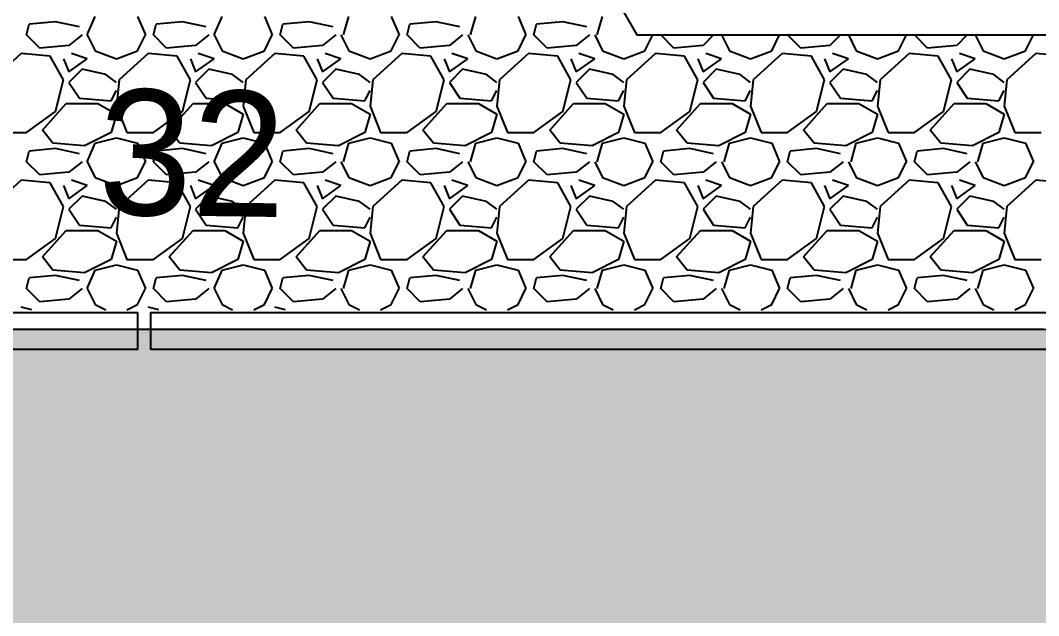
# Model space of a CAD drawing. Header units: metres. Extents: x 1 to 213, y 1 to 147.
# Drawn here: x 76.203 to 80.282, y 133.172 to 135.557 of the extents above; entities that cross this region are included whole.
import ezdxf

# ---------------------------------------------------------------- set-up
doc = ezdxf.new("R2010")
doc.units = ezdxf.units.M
for name, color, linetype in [('00-BASE-ARQUITECTURA', 8, 'Continuous'), ('00-BASE-MAICILLO-EXISTENTE', 33, 'Continuous'), ('00-BASE-TEXTO', 8, 'Continuous')]:
    doc.layers.add(name, color=color, linetype=linetype)

msp = doc.modelspace()

# ---------------------------------------------------------------- hatches: boundary and pattern name
at = {"layer": '00-BASE-MAICILLO-EXISTENTE'}
h = msp.add_hatch(dxfattribs=at)
h.set_pattern_fill('AR-SAND', scale=0.02)
h.paths.add_polyline_path([(52.2111, 142.4781), (53.0489, 142.3458), (60.1927, 142.434), (60.5896, 142.3017), (66.7191, 142.3899), (76.1559, 142.2576), (76.2, 140.2732), (75.9354, 139.8763), (74.2156, 138.8621), (73.4659, 139.6999), (73.1573, 139.7881), (72.6281, 139.6999), (71.217, 138.8621), (70.776, 139.5235), (70.2468, 139.8322), (69.7177, 139.6999), (68.3507, 138.8621), (67.9097, 139.5235), (67.3805, 139.8322), (66.7632, 139.6558), (65.4843, 138.8621), (65.2639, 138.9503), (64.6906, 139.7881), (64.1614, 139.7881), (63.7646, 139.5676), (62.618, 138.8621), (62.2652, 138.4211), (62.3093, 134.8933), (62.7062, 134.3201), (80.301, 134.3201), (82.109, 134.1878), (82.5059, 134.3201), (82.7704, 134.6728), (82.4618, 135.5107), (82.5941, 135.6871), (85.1517, 135.643), (86.0336, 133.4381), (86.5187, 132.7326), (87.577, 130.1749), (98.469, 106.627), (96.7052, 105.7892), (96.3083, 105.7451), (95.9555, 105.4364), (93.3097, 104.2017), (92.9128, 104.5545), (92.7805, 105.0395), (91.9427, 106.2743), (90.7079, 107.6413), (89.0322, 108.9201), (87.4888, 109.6697), (87.7093, 109.7138), (87.9739, 110.0666), (87.9739, 110.4194), (87.6211, 110.8163), (87.092, 110.8163), (86.8274, 110.5958), (86.7392, 110.1548), (86.9597, 109.7579), (86.651, 109.9343), (84.5784, 110.2871), (71.7461, 110.1989), (69.8941, 110.3753), (67.2923, 110.1548), (64.8229, 109.4052), (63.2795, 108.5232), (60.81, 106.0538), (59.7076, 103.9812), (59.2225, 102.526), (59.0021, 101.0267), (59.0021, 98.6895), (58.8698, 98.5131), (52.1229, 98.425), (51.9906, 98.7777), (51.9906, 112.6242), (52.1229, 122.3697), (52.0788, 142.2135), (52.2111, 142.4781)])

# ---------------------------------------------------------------- linework, layer by layer
at = {"layer": '00-BASE-ARQUITECTURA'}
for points in [[(76.1753, 139.8269), (78.6729, 135.4983), (82.3559, 135.4983)], [(76.4716, 135.4983), (76.5034, 135.5724)], [(76.6727, 135.5724), (76.7044, 135.4983)], [(76.9796, 135.4983), (77.0114, 135.5724)], [(77.1807, 135.5724), (77.2124, 135.4983)], [(77.4982, 135.4983), (77.5194, 135.5724)], [(77.6887, 135.5724), (77.7204, 135.4983)], [(78.0062, 135.4983), (78.0274, 135.5724)], [(78.1967, 135.5724), (78.2284, 135.4983)], [(78.5142, 135.4983), (78.5353, 135.5724)], [(76.2282, 135.4983), (76.2388, 135.5407)], [(76.3446, 135.5513), (76.2388, 135.5407)], [(76.4399, 135.5301), (76.3446, 135.5513)], [(76.7362, 135.4983), (76.7468, 135.5407)], [(76.8526, 135.5513), (76.7468, 135.5407)], [(76.9478, 135.5301), (76.8526, 135.5513)], [(77.2442, 135.4983), (77.2548, 135.5407)], [(77.3606, 135.5513), (77.2548, 135.5407)], [(77.4558, 135.5301), (77.3606, 135.5513)], [(77.7522, 135.4983), (77.7628, 135.5407)], [(77.8686, 135.5513), (77.7628, 135.5407)], [(77.9638, 135.5301), (77.8686, 135.5513)], [(78.2602, 135.4983), (78.2708, 135.5407)], [(78.3766, 135.5513), (78.2708, 135.5407)], [(78.4719, 135.5301), (78.3766, 135.5513)], [(76.2811, 135.4454), (76.2282, 135.4983)], [(76.4504, 135.4983), (76.3975, 135.456)], [(76.4716, 135.4983), (76.5034, 135.4348)], [(76.6727, 135.4348), (76.7044, 135.4983)], [(76.7891, 135.4454), (76.7362, 135.4983)], [(76.9584, 135.4983), (76.9055, 135.456)], [(76.9796, 135.4983), (77.0114, 135.4348)], [(77.1807, 135.4348), (77.2124, 135.4983)], [(77.2971, 135.4454), (77.2442, 135.4983)], [(77.4664, 135.4983), (77.4135, 135.456)], [(77.4876, 135.4983), (77.5194, 135.4348)], [(77.6887, 135.4348), (77.7204, 135.4983)], [(77.8051, 135.4454), (77.7522, 135.4983)], [(77.9744, 135.4983), (77.9215, 135.456)], [(77.9956, 135.4983), (78.0274, 135.4348)], [(78.1967, 135.4348), (78.2284, 135.4983)], [(78.3131, 135.4454), (78.2602, 135.4983)], [(78.4824, 135.4983), (78.4295, 135.456)], [(78.5036, 135.4983), (78.5353, 135.4348)], [(78.7047, 135.4348), (78.7364, 135.4983)], [(78.8211, 135.4454), (78.7682, 135.4983)], [(78.9799, 135.4983), (78.9375, 135.456)], [(79.0116, 135.4983), (79.0433, 135.4348)], [(79.2127, 135.4348), (79.2444, 135.4983)], [(79.3291, 135.4454), (79.2762, 135.4983)], [(79.4879, 135.4983), (79.4455, 135.456)], [(79.5196, 135.4983), (79.5513, 135.4348)], [(79.7207, 135.4348), (79.7524, 135.4983)], [(79.8371, 135.4454), (79.7842, 135.4983)], [(79.9959, 135.4983), (79.9535, 135.456)], [(80.0276, 135.4983), (80.0593, 135.4348)], [(80.2287, 135.4348), (80.2604, 135.4983)], [(76.3975, 135.456), (76.2811, 135.4454)], [(76.5034, 135.4348), (76.588, 135.4031)], [(76.588, 135.4031), (76.6727, 135.4348)], [(76.9055, 135.456), (76.7891, 135.4454)], [(77.0114, 135.4348), (77.096, 135.4031)], [(77.096, 135.4031), (77.1807, 135.4348)], [(77.4135, 135.456), (77.2971, 135.4454)], [(77.5194, 135.4348), (77.604, 135.4031)], [(77.604, 135.4031), (77.6887, 135.4348)], [(77.9215, 135.456), (77.8051, 135.4454)], [(78.0274, 135.4348), (78.112, 135.4031)], [(78.112, 135.4031), (78.1967, 135.4348)], [(78.4295, 135.456), (78.3131, 135.4454)], [(78.5353, 135.4348), (78.62, 135.4031)], [(78.62, 135.4031), (78.7047, 135.4348)], [(78.9375, 135.456), (78.8211, 135.4454)], [(79.0433, 135.4348), (79.128, 135.4031)], [(79.128, 135.4031), (79.2127, 135.4348)], [(79.4455, 135.456), (79.3291, 135.4454)], [(79.5513, 135.4348), (79.636, 135.4031)], [(79.636, 135.4031), (79.7207, 135.4348)], [(79.9535, 135.456), (79.8371, 135.4454)], [(80.0593, 135.4348), (80.144, 135.4031)], [(80.144, 135.4031), (80.2287, 135.4348)], [(76.207, 135.4243), (76.0906, 135.3184)], [(76.3234, 135.4137), (76.207, 135.4243)], [(76.3764, 135.3184), (76.3234, 135.4137)], [(76.3764, 135.4031), (76.3975, 135.3502)], [(76.3975, 135.3502), (76.4716, 135.4031)], [(76.4716, 135.4031), (76.4081, 135.4243)], [(76.715, 135.4243), (76.5986, 135.3184)], [(76.8314, 135.4137), (76.715, 135.4243)], [(76.8844, 135.3184), (76.8314, 135.4137)], [(76.8844, 135.4031), (76.9055, 135.3502)], [(76.9055, 135.3502), (76.9796, 135.4031)], [(76.9796, 135.4031), (76.9161, 135.4243)], [(77.223, 135.4243), (77.1066, 135.3184)], [(77.3394, 135.4137), (77.223, 135.4243)], [(77.3924, 135.3184), (77.3394, 135.4137)], [(77.3924, 135.4031), (77.4135, 135.3502)], [(77.4135, 135.3502), (77.4876, 135.4031)], [(77.4876, 135.4031), (77.4241, 135.4243)], [(77.731, 135.4243), (77.6146, 135.3184)], [(77.8474, 135.4137), (77.731, 135.4243)], [(77.9004, 135.3184), (77.8474, 135.4137)], [(77.9004, 135.4031), (77.9215, 135.3502)], [(77.9215, 135.3502), (77.9956, 135.4031)], [(77.9956, 135.4031), (77.9321, 135.4243)], [(78.239, 135.4243), (78.1226, 135.3184)], [(78.3554, 135.4137), (78.239, 135.4243)], [(78.4084, 135.3184), (78.3554, 135.4137)], [(78.4084, 135.4031), (78.4295, 135.3502)], [(78.4295, 135.3502), (78.5036, 135.4031)], [(78.5036, 135.4031), (78.4401, 135.4243)], [(78.747, 135.4243), (78.6306, 135.3184)], [(78.8634, 135.4137), (78.747, 135.4243)], [(78.9164, 135.3184), (78.8634, 135.4137)], [(78.9164, 135.4031), (78.9375, 135.3502)], [(78.9375, 135.3502), (79.0116, 135.4031)], [(79.0116, 135.4031), (78.9481, 135.4243)], [(79.255, 135.4243), (79.1386, 135.3184)], [(79.3714, 135.4137), (79.255, 135.4243)], [(79.4244, 135.3184), (79.3714, 135.4137)], [(79.4244, 135.4031), (79.4455, 135.3502)], [(79.4455, 135.3502), (79.5196, 135.4031)], [(79.5196, 135.4031), (79.4561, 135.4243)], [(79.763, 135.4243), (79.6466, 135.3184)], [(79.8794, 135.4137), (79.763, 135.4243)], [(79.9324, 135.3184), (79.8794, 135.4137)], [(79.9324, 135.4031), (79.9535, 135.3502)], [(79.9535, 135.3502), (80.0276, 135.4031)], [(80.0276, 135.4031), (79.9641, 135.4243)], [(80.271, 135.4243), (80.1546, 135.3184)], [(80.3874, 135.4137), (80.271, 135.4243)], [(76.4504, 135.3608), (76.3975, 135.3078)], [(76.5457, 135.3396), (76.4504, 135.3608)], [(76.9584, 135.3608), (76.9055, 135.3078)], [(77.0537, 135.3396), (76.9584, 135.3608)], [(77.4664, 135.3608), (77.4135, 135.3078)], [(77.5617, 135.3396), (77.4664, 135.3608)], [(77.9744, 135.3608), (77.9215, 135.3078)], [(78.0697, 135.3396), (77.9744, 135.3608)], [(78.4824, 135.3608), (78.4295, 135.3078)], [(78.5777, 135.3396), (78.4824, 135.3608)], [(78.9904, 135.3608), (78.9375, 135.3078)], [(79.0857, 135.3396), (78.9904, 135.3608)], [(79.4984, 135.3608), (79.4455, 135.3078)], [(79.5937, 135.3396), (79.4984, 135.3608)], [(80.0064, 135.3608), (79.9535, 135.3078)], [(80.1017, 135.3396), (80.0064, 135.3608)], [(76.3446, 135.1914), (76.3764, 135.3184)], [(76.588, 135.3078), (76.5457, 135.3396)], [(76.5986, 135.3184), (76.588, 135.2126)], [(76.8526, 135.1914), (76.8844, 135.3184)], [(77.096, 135.3078), (77.0537, 135.3396)], [(77.1066, 135.3184), (77.096, 135.2126)], [(77.3606, 135.1914), (77.3924, 135.3184)], [(77.604, 135.3078), (77.5617, 135.3396)], [(77.6146, 135.3184), (77.604, 135.2126)], [(77.8686, 135.1914), (77.9004, 135.3184)], [(78.112, 135.3078), (78.0697, 135.3396)], [(78.1226, 135.3184), (78.112, 135.2126)], [(78.3766, 135.1914), (78.4084, 135.3184)], [(78.62, 135.3078), (78.5777, 135.3396)], [(78.6306, 135.3184), (78.62, 135.2126)], [(78.8846, 135.1914), (78.9164, 135.3184)], [(79.128, 135.3078), (79.0857, 135.3396)], [(79.1386, 135.3184), (79.128, 135.2126)], [(79.3926, 135.1914), (79.4244, 135.3184)], [(79.636, 135.3078), (79.5937, 135.3396)], [(79.6466, 135.3184), (79.636, 135.2126)], [(79.9006, 135.1914), (79.9324, 135.3184)], [(80.144, 135.3078), (80.1017, 135.3396)], [(80.1546, 135.3184), (80.144, 135.2126)], [(76.3975, 135.3078), (76.4399, 135.2443)], [(76.5669, 135.2338), (76.588, 135.2761)], [(76.9055, 135.3078), (76.9478, 135.2443)], [(77.0749, 135.2338), (77.096, 135.2761)], [(77.4135, 135.3078), (77.4558, 135.2443)], [(77.5829, 135.2338), (77.604, 135.2761)], [(77.9215, 135.3078), (77.9638, 135.2443)], [(78.0909, 135.2338), (78.112, 135.2761)], [(78.4295, 135.3078), (78.4719, 135.2443)], [(78.5989, 135.2338), (78.62, 135.2761)], [(78.9375, 135.3078), (78.9799, 135.2443)], [(79.1069, 135.2338), (79.128, 135.2761)], [(79.4455, 135.3078), (79.4879, 135.2443)], [(79.6149, 135.2338), (79.636, 135.2761)], [(79.9535, 135.3078), (79.9959, 135.2443)], [(80.1228, 135.2338), (80.144, 135.2761)], [(76.4399, 135.2443), (76.5669, 135.2338)], [(76.9478, 135.2443), (77.0749, 135.2338)], [(77.4558, 135.2443), (77.5829, 135.2338)], [(77.9638, 135.2443), (78.0909, 135.2338)], [(78.4719, 135.2443), (78.5989, 135.2338)], [(78.9799, 135.2443), (79.1069, 135.2338)], [(79.4879, 135.2443), (79.6149, 135.2338)], [(79.9959, 135.2443), (80.1228, 135.2338)], [(76.2282, 135.1068), (76.3446, 135.1914)], [(76.2917, 135.1173), (76.3869, 135.2232)], [(76.3869, 135.2232), (76.5139, 135.2232)], [(76.5139, 135.2232), (76.588, 135.1808)], [(76.588, 135.2126), (76.6304, 135.1068)], [(76.7362, 135.1068), (76.8526, 135.1914)], [(76.7997, 135.1173), (76.8949, 135.2232)], [(76.8949, 135.2232), (77.0219, 135.2232)], [(77.0219, 135.2232), (77.096, 135.1808)], [(77.096, 135.2126), (77.1384, 135.1068)], [(77.2442, 135.1068), (77.3606, 135.1914)], [(77.3077, 135.1173), (77.4029, 135.2232)], [(77.4029, 135.2232), (77.5299, 135.2232)], [(77.5299, 135.2232), (77.604, 135.1808)], [(77.604, 135.2126), (77.6464, 135.1068)], [(77.7522, 135.1068), (77.8686, 135.1914)], [(77.8157, 135.1173), (77.9109, 135.2232)], [(77.9109, 135.2232), (78.0379, 135.2232)], [(78.0379, 135.2232), (78.112, 135.1808)], [(78.112, 135.2126), (78.1544, 135.1068)], [(78.2602, 135.1068), (78.3766, 135.1914)], [(78.3237, 135.1173), (78.4189, 135.2232)], [(78.4189, 135.2232), (78.5459, 135.2232)], [(78.5459, 135.2232), (78.62, 135.1808)], [(78.62, 135.2126), (78.6624, 135.1068)], [(78.7682, 135.1068), (78.8846, 135.1914)], [(78.8317, 135.1173), (78.9269, 135.2232)], [(78.9269, 135.2232), (79.0539, 135.2232)], [(79.0539, 135.2232), (79.128, 135.1808)], [(79.128, 135.2126), (79.1704, 135.1068)], [(79.2762, 135.1068), (79.3926, 135.1914)], [(79.3397, 135.1173), (79.4349, 135.2232)], [(79.4349, 135.2232), (79.5619, 135.2232)], [(79.5619, 135.2232), (79.636, 135.1808)], [(79.636, 135.2126), (79.6784, 135.1068)], [(79.7842, 135.1068), (79.9006, 135.1914)], [(79.8477, 135.1173), (79.9429, 135.2232)], [(79.9429, 135.2232), (80.0699, 135.2232)], [(80.0699, 135.2232), (80.144, 135.1808)], [(80.144, 135.2126), (80.1864, 135.1068)], [(76.588, 135.1808), (76.5669, 135.1068)], [(77.096, 135.1808), (77.0749, 135.1068)], [(77.604, 135.1808), (77.5829, 135.1068)], [(78.112, 135.1808), (78.0909, 135.1068)], [(78.62, 135.1808), (78.5989, 135.1068)], [(79.128, 135.1808), (79.1069, 135.1068)], [(79.636, 135.1808), (79.6149, 135.1068)], [(80.144, 135.1808), (80.1228, 135.1068)], [(76.334, 135.0644), (76.2917, 135.1173)], [(76.842, 135.0644), (76.7997, 135.1173)], [(77.35, 135.0644), (77.3077, 135.1173)], [(77.858, 135.0644), (77.8157, 135.1173)], [(78.366, 135.0644), (78.3237, 135.1173)], [(78.874, 135.0644), (78.8317, 135.1173)], [(79.382, 135.0644), (79.3397, 135.1173)], [(79.89, 135.0644), (79.8477, 135.1173)], [(76.1224, 135.1068), (76.2282, 135.1068)], [(76.5669, 135.1068), (76.461, 135.0538)], [(76.5034, 135.0644), (76.588, 135.0856)], [(76.588, 135.0856), (76.6727, 135.0644)], [(76.6304, 135.1068), (76.7362, 135.1068)], [(77.0749, 135.1068), (76.969, 135.0538)], [(77.0114, 135.0644), (77.096, 135.0856)], [(77.096, 135.0856), (77.1807, 135.0644)], [(77.1384, 135.1068), (77.2442, 135.1068)], [(77.5829, 135.1068), (77.477, 135.0538)], [(77.5194, 135.0644), (77.604, 135.0856)], [(77.604, 135.0856), (77.6887, 135.0644)], [(77.6464, 135.1068), (77.7522, 135.1068)], [(78.0909, 135.1068), (77.985, 135.0538)], [(78.0274, 135.0644), (78.112, 135.0856)], [(78.112, 135.0856), (78.1967, 135.0644)], [(78.1544, 135.1068), (78.2602, 135.1068)], [(78.5989, 135.1068), (78.493, 135.0538)], [(78.5353, 135.0644), (78.62, 135.0856)], [(78.62, 135.0856), (78.7047, 135.0644)], [(78.6624, 135.1068), (78.7682, 135.1068)], [(79.1069, 135.1068), (79.001, 135.0538)], [(79.0433, 135.0644), (79.128, 135.0856)], [(79.128, 135.0856), (79.2127, 135.0644)], [(79.1704, 135.1068), (79.2762, 135.1068)], [(79.6149, 135.1068), (79.509, 135.0538)], [(79.5513, 135.0644), (79.636, 135.0856)], [(79.636, 135.0856), (79.7207, 135.0644)], [(79.6784, 135.1068), (79.7842, 135.1068)], [(80.1228, 135.1068), (80.017, 135.0538)], [(80.0593, 135.0644), (80.144, 135.0856)], [(80.144, 135.0856), (80.2287, 135.0644)], [(80.1864, 135.1068), (80.2922, 135.1068)], [(76.2282, 134.9903), (76.2388, 135.0327)], [(76.3446, 135.0433), (76.2388, 135.0327)], [(76.461, 135.0538), (76.334, 135.0644)], [(76.4399, 135.0221), (76.3446, 135.0433)], [(76.4716, 134.9903), (76.5034, 135.0644)], [(76.6727, 135.0644), (76.7044, 134.9903)], [(76.7362, 134.9903), (76.7468, 135.0327)], [(76.8526, 135.0433), (76.7468, 135.0327)], [(76.969, 135.0538), (76.842, 135.0644)], [(76.9478, 135.0221), (76.8526, 135.0433)], [(76.9796, 134.9903), (77.0114, 135.0644)], [(77.1807, 135.0644), (77.2124, 134.9903)], [(77.2442, 134.9903), (77.2548, 135.0327)], [(77.3606, 135.0433), (77.2548, 135.0327)], [(77.477, 135.0538), (77.35, 135.0644)], [(77.4558, 135.0221), (77.3606, 135.0433)], [(77.4982, 134.9903), (77.5194, 135.0644)], [(77.6887, 135.0644), (77.7204, 134.9903)], [(77.7522, 134.9903), (77.7628, 135.0327)], [(77.8686, 135.0433), (77.7628, 135.0327)], [(77.985, 135.0538), (77.858, 135.0644)], [(77.9638, 135.0221), (77.8686, 135.0433)], [(78.0062, 134.9903), (78.0274, 135.0644)], [(78.1967, 135.0644), (78.2284, 134.9903)], [(78.2602, 134.9903), (78.2708, 135.0327)], [(78.3766, 135.0433), (78.2708, 135.0327)], [(78.493, 135.0538), (78.366, 135.0644)], [(78.4719, 135.0221), (78.3766, 135.0433)], [(78.5142, 134.9903), (78.5353, 135.0644)], [(78.7047, 135.0644), (78.7364, 134.9903)], [(78.7682, 134.9903), (78.7788, 135.0327)], [(78.8846, 135.0433), (78.7788, 135.0327)], [(79.001, 135.0538), (78.874, 135.0644)], [(78.9799, 135.0221), (78.8846, 135.0433)], [(79.0222, 134.9903), (79.0433, 135.0644)], [(79.2127, 135.0644), (79.2444, 134.9903)], [(79.2762, 134.9903), (79.2868, 135.0327)], [(79.3926, 135.0433), (79.2868, 135.0327)], [(79.509, 135.0538), (79.382, 135.0644)], [(79.4879, 135.0221), (79.3926, 135.0433)], [(79.5302, 134.9903), (79.5513, 135.0644)], [(79.7207, 135.0644), (79.7524, 134.9903)], [(79.7842, 134.9903), (79.7948, 135.0327)], [(79.9006, 135.0433), (79.7948, 135.0327)], [(80.017, 135.0538), (79.89, 135.0644)], [(79.9959, 135.0221), (79.9006, 135.0433)], [(80.0382, 134.9903), (80.0593, 135.0644)], [(80.2287, 135.0644), (80.2604, 134.9903)], [(76.2811, 134.9374), (76.2282, 134.9903)], [(76.4504, 134.9903), (76.3975, 134.948)], [(76.4716, 134.9903), (76.5034, 134.9268)], [(76.6727, 134.9268), (76.7044, 134.9903)], [(76.7891, 134.9374), (76.7362, 134.9903)], [(76.9584, 134.9903), (76.9055, 134.948)], [(76.9796, 134.9903), (77.0114, 134.9268)], [(77.1807, 134.9268), (77.2124, 134.9903)], [(77.2971, 134.9374), (77.2442, 134.9903)], [(77.4664, 134.9903), (77.4135, 134.948)], [(77.4876, 134.9903), (77.5194, 134.9268)], [(77.6887, 134.9268), (77.7204, 134.9903)], [(77.8051, 134.9374), (77.7522, 134.9903)], [(77.9744, 134.9903), (77.9215, 134.948)], [(77.9956, 134.9903), (78.0274, 134.9268)], [(78.1967, 134.9268), (78.2284, 134.9903)], [(78.3131, 134.9374), (78.2602, 134.9903)], [(78.4824, 134.9903), (78.4295, 134.948)], [(78.5036, 134.9903), (78.5353, 134.9268)], [(78.7047, 134.9268), (78.7364, 134.9903)], [(78.8211, 134.9374), (78.7682, 134.9903)], [(78.9904, 134.9903), (78.9375, 134.948)], [(79.0116, 134.9903), (79.0433, 134.9268)], [(79.2127, 134.9268), (79.2444, 134.9903)], [(79.3291, 134.9374), (79.2762, 134.9903)], [(79.4984, 134.9903), (79.4455, 134.948)], [(79.5196, 134.9903), (79.5513, 134.9268)], [(79.7207, 134.9268), (79.7524, 134.9903)], [(79.8371, 134.9374), (79.7842, 134.9903)], [(80.0064, 134.9903), (79.9535, 134.948)], [(80.0276, 134.9903), (80.0593, 134.9268)], [(80.2287, 134.9268), (80.2604, 134.9903)], [(76.3975, 134.948), (76.2811, 134.9374)], [(76.9055, 134.948), (76.7891, 134.9374)], [(77.4135, 134.948), (77.2971, 134.9374)], [(77.9215, 134.948), (77.8051, 134.9374)], [(78.4295, 134.948), (78.3131, 134.9374)], [(78.9375, 134.948), (78.8211, 134.9374)], [(79.4455, 134.948), (79.3291, 134.9374)], [(79.9535, 134.948), (79.8371, 134.9374)], [(76.207, 134.9163), (76.0906, 134.8104)], [(76.3234, 134.9057), (76.207, 134.9163)], [(76.3764, 134.8104), (76.3234, 134.9057)], [(76.4716, 134.8951), (76.4081, 134.9163)], [(76.5034, 134.9268), (76.588, 134.8951)], [(76.588, 134.8951), (76.6727, 134.9268)], [(76.715, 134.9163), (76.5986, 134.8104)], [(76.8314, 134.9057), (76.715, 134.9163)], [(76.8844, 134.8104), (76.8314, 134.9057)], [(76.9796, 134.8951), (76.9161, 134.9163)], [(77.0114, 134.9268), (77.096, 134.8951)], [(77.096, 134.8951), (77.1807, 134.9268)], [(77.223, 134.9163), (77.1066, 134.8104)], [(77.3394, 134.9057), (77.223, 134.9163)], [(77.3924, 134.8104), (77.3394, 134.9057)], [(77.4876, 134.8951), (77.4241, 134.9163)], [(77.5194, 134.9268), (77.604, 134.8951)], [(77.604, 134.8951), (77.6887, 134.9268)], [(77.731, 134.9163), (77.6146, 134.8104)], [(77.8474, 134.9057), (77.731, 134.9163)], [(77.9004, 134.8104), (77.8474, 134.9057)], [(77.9956, 134.8951), (77.9321, 134.9163)], [(78.0274, 134.9268), (78.112, 134.8951)], [(78.112, 134.8951), (78.1967, 134.9268)], [(78.239, 134.9163), (78.1226, 134.8104)], [(78.3554, 134.9057), (78.239, 134.9163)], [(78.4084, 134.8104), (78.3554, 134.9057)], [(78.5036, 134.8951), (78.4401, 134.9163)], [(78.5353, 134.9268), (78.62, 134.8951)], [(78.62, 134.8951), (78.7047, 134.9268)], [(78.747, 134.9163), (78.6306, 134.8104)], [(78.8634, 134.9057), (78.747, 134.9163)], [(78.9164, 134.8104), (78.8634, 134.9057)], [(79.0116, 134.8951), (78.9481, 134.9163)], [(79.0433, 134.9268), (79.128, 134.8951)], [(79.128, 134.8951), (79.2127, 134.9268)], [(79.255, 134.9163), (79.1386, 134.8104)], [(79.3714, 134.9057), (79.255, 134.9163)], [(79.4244, 134.8104), (79.3714, 134.9057)], [(79.5196, 134.8951), (79.4561, 134.9163)], [(79.5513, 134.9268), (79.636, 134.8951)], [(79.636, 134.8951), (79.7207, 134.9268)], [(79.763, 134.9163), (79.6466, 134.8104)], [(79.8794, 134.9057), (79.763, 134.9163)], [(79.9324, 134.8104), (79.8794, 134.9057)], [(80.0276, 134.8951), (79.9641, 134.9163)], [(80.0593, 134.9268), (80.144, 134.8951)], [(80.144, 134.8951), (80.2287, 134.9268)], [(80.271, 134.9163), (80.1546, 134.8104)], [(80.3874, 134.9057), (80.271, 134.9163)], [(76.3764, 134.8951), (76.3975, 134.8422)], [(76.3975, 134.8422), (76.4716, 134.8951)], [(76.8844, 134.8951), (76.9055, 134.8422)], [(76.9055, 134.8422), (76.9796, 134.8951)], [(77.3924, 134.8951), (77.4135, 134.8422)], [(77.4135, 134.8422), (77.4876, 134.8951)], [(77.9004, 134.8951), (77.9215, 134.8422)], [(77.9215, 134.8422), (77.9956, 134.8951)], [(78.4084, 134.8951), (78.4295, 134.8422)], [(78.4295, 134.8422), (78.5036, 134.8951)], [(78.9164, 134.8951), (78.9375, 134.8422)], [(78.9375, 134.8422), (79.0116, 134.8951)], [(79.4244, 134.8951), (79.4455, 134.8422)], [(79.4455, 134.8422), (79.5196, 134.8951)], [(79.9324, 134.8951), (79.9535, 134.8422)], [(79.9535, 134.8422), (80.0276, 134.8951)], [(76.4504, 134.8528), (76.3975, 134.7998)], [(76.5457, 134.8316), (76.4504, 134.8528)], [(76.588, 134.7998), (76.5457, 134.8316)], [(76.9584, 134.8528), (76.9055, 134.7998)], [(77.0537, 134.8316), (76.9584, 134.8528)], [(77.096, 134.7998), (77.0537, 134.8316)], [(77.4664, 134.8528), (77.4135, 134.7998)], [(77.5617, 134.8316), (77.4664, 134.8528)], [(77.604, 134.7998), (77.5617, 134.8316)], [(77.9744, 134.8528), (77.9215, 134.7998)], [(78.0697, 134.8316), (77.9744, 134.8528)], [(78.112, 134.7998), (78.0697, 134.8316)], [(78.4824, 134.8528), (78.4295, 134.7998)], [(78.5777, 134.8316), (78.4824, 134.8528)], [(78.62, 134.7998), (78.5777, 134.8316)], [(78.9904, 134.8528), (78.9375, 134.7998)], [(79.0857, 134.8316), (78.9904, 134.8528)], [(79.128, 134.7998), (79.0857, 134.8316)], [(79.4984, 134.8528), (79.4455, 134.7998)], [(79.5937, 134.8316), (79.4984, 134.8528)], [(79.636, 134.7998), (79.5937, 134.8316)], [(80.0064, 134.8528), (79.9535, 134.7998)], [(80.1017, 134.8316), (80.0064, 134.8528)], [(80.144, 134.7998), (80.1017, 134.8316)], [(76.3446, 134.6834), (76.3764, 134.8104)], [(76.3975, 134.7998), (76.4399, 134.7363)], [(76.5986, 134.8104), (76.588, 134.7046)], [(76.8526, 134.6834), (76.8844, 134.8104)], [(76.9055, 134.7998), (76.9478, 134.7363)], [(77.1066, 134.8104), (77.096, 134.7046)], [(77.3606, 134.6834), (77.3924, 134.8104)], [(77.4135, 134.7998), (77.4558, 134.7363)], [(77.6146, 134.8104), (77.604, 134.7046)], [(77.8686, 134.6834), (77.9004, 134.8104)], [(77.9215, 134.7998), (77.9638, 134.7363)], [(78.1226, 134.8104), (78.112, 134.7046)], [(78.3766, 134.6834), (78.4084, 134.8104)], [(78.4295, 134.7998), (78.4719, 134.7363)], [(78.6306, 134.8104), (78.62, 134.7046)], [(78.8846, 134.6834), (78.9164, 134.8104)], [(78.9375, 134.7998), (78.9799, 134.7363)], [(79.1386, 134.8104), (79.128, 134.7046)], [(79.3926, 134.6834), (79.4244, 134.8104)], [(79.4455, 134.7998), (79.4879, 134.7363)], [(79.6466, 134.8104), (79.636, 134.7046)], [(79.9006, 134.6834), (79.9324, 134.8104)], [(79.9535, 134.7998), (79.9959, 134.7363)], [(80.1546, 134.8104), (80.144, 134.7046)], [(76.5669, 134.7258), (76.588, 134.7681)], [(77.0749, 134.7258), (77.096, 134.7681)], [(77.5829, 134.7258), (77.604, 134.7681)], [(78.0909, 134.7258), (78.112, 134.7681)], [(78.5989, 134.7258), (78.62, 134.7681)], [(79.1069, 134.7258), (79.128, 134.7681)], [(79.6149, 134.7258), (79.636, 134.7681)], [(80.1228, 134.7258), (80.144, 134.7681)], [(76.2917, 134.6093), (76.3869, 134.7152)], [(76.3869, 134.7152), (76.5139, 134.7152)], [(76.4399, 134.7363), (76.5669, 134.7258)], [(76.5139, 134.7152), (76.588, 134.6728)], [(76.588, 134.7046), (76.6304, 134.5988)], [(76.7997, 134.6093), (76.8949, 134.7152)], [(76.8949, 134.7152), (77.0219, 134.7152)], [(76.9478, 134.7363), (77.0749, 134.7258)], [(77.0219, 134.7152), (77.096, 134.6728)], [(77.096, 134.7046), (77.1384, 134.5988)], [(77.3077, 134.6093), (77.4029, 134.7152)], [(77.4029, 134.7152), (77.5299, 134.7152)], [(77.4558, 134.7363), (77.5829, 134.7258)], [(77.5299, 134.7152), (77.604, 134.6728)], [(77.604, 134.7046), (77.6464, 134.5988)], [(77.8157, 134.6093), (77.9109, 134.7152)], [(77.9109, 134.7152), (78.0379, 134.7152)], [(77.9638, 134.7363), (78.0909, 134.7258)], [(78.0379, 134.7152), (78.112, 134.6728)], [(78.112, 134.7046), (78.1544, 134.5988)], [(78.3237, 134.6093), (78.4189, 134.7152)], [(78.4189, 134.7152), (78.5459, 134.7152)], [(78.4719, 134.7363), (78.5989, 134.7258)], [(78.5459, 134.7152), (78.62, 134.6728)], [(78.62, 134.7046), (78.6624, 134.5988)], [(78.8317, 134.6093), (78.9269, 134.7152)], [(78.9269, 134.7152), (79.0539, 134.7152)], [(78.9799, 134.7363), (79.1069, 134.7258)], [(79.0539, 134.7152), (79.128, 134.6728)], [(79.128, 134.7046), (79.1704, 134.5988)], [(79.3397, 134.6093), (79.4349, 134.7152)], [(79.4349, 134.7152), (79.5619, 134.7152)], [(79.4879, 134.7363), (79.6149, 134.7258)], [(79.5619, 134.7152), (79.636, 134.6728)], [(79.636, 134.7046), (79.6784, 134.5988)], [(79.8477, 134.6093), (79.9429, 134.7152)], [(79.9429, 134.7152), (80.0699, 134.7152)], [(79.9959, 134.7363), (80.1228, 134.7258)], [(80.0699, 134.7152), (80.144, 134.6728)], [(80.144, 134.7046), (80.1864, 134.5988)], [(76.2282, 134.5988), (76.3446, 134.6834)], [(76.588, 134.6728), (76.5669, 134.5988)], [(76.7362, 134.5988), (76.8526, 134.6834)], [(77.096, 134.6728), (77.0749, 134.5988)], [(77.2442, 134.5988), (77.3606, 134.6834)], [(77.604, 134.6728), (77.5829, 134.5988)], [(77.7522, 134.5988), (77.8686, 134.6834)], [(78.112, 134.6728), (78.0909, 134.5988)], [(78.2602, 134.5988), (78.3766, 134.6834)], [(78.62, 134.6728), (78.5989, 134.5988)], [(78.7682, 134.5988), (78.8846, 134.6834)], [(79.128, 134.6728), (79.1069, 134.5988)], [(79.2762, 134.5988), (79.3926, 134.6834)], [(79.636, 134.6728), (79.6149, 134.5988)], [(79.7842, 134.5988), (79.9006, 134.6834)], [(80.144, 134.6728), (80.1228, 134.5988)], [(76.1224, 134.5988), (76.2282, 134.5988)], [(76.334, 134.5564), (76.2917, 134.6093)], [(76.5669, 134.5988), (76.461, 134.5458)], [(76.5034, 134.5564), (76.588, 134.5776)], [(76.588, 134.5776), (76.6727, 134.5564)], [(76.6304, 134.5988), (76.7362, 134.5988)], [(76.842, 134.5564), (76.7997, 134.6093)], [(77.0749, 134.5988), (76.969, 134.5458)], [(77.0114, 134.5564), (77.096, 134.5776)], [(77.096, 134.5776), (77.1807, 134.5564)], [(77.1384, 134.5988), (77.2442, 134.5988)], [(77.35, 134.5564), (77.3077, 134.6093)], [(77.5829, 134.5988), (77.477, 134.5458)], [(77.5194, 134.5564), (77.604, 134.5776)], [(77.604, 134.5776), (77.6887, 134.5564)], [(77.6464, 134.5988), (77.7522, 134.5988)], [(77.858, 134.5564), (77.8157, 134.6093)], [(78.0909, 134.5988), (77.985, 134.5458)], [(78.0274, 134.5564), (78.112, 134.5776)], [(78.112, 134.5776), (78.1967, 134.5564)], [(78.1544, 134.5988), (78.2602, 134.5988)], [(78.366, 134.5564), (78.3237, 134.6093)], [(78.5989, 134.5988), (78.493, 134.5458)], [(78.5353, 134.5564), (78.62, 134.5776)], [(78.62, 134.5776), (78.7047, 134.5564)], [(78.6624, 134.5988), (78.7682, 134.5988)], [(78.874, 134.5564), (78.8317, 134.6093)], [(79.1069, 134.5988), (79.001, 134.5458)], [(79.0433, 134.5564), (79.128, 134.5776)], [(79.128, 134.5776), (79.2127, 134.5564)], [(79.1704, 134.5988), (79.2762, 134.5988)], [(79.382, 134.5564), (79.3397, 134.6093)], [(79.6149, 134.5988), (79.509, 134.5458)], [(79.5513, 134.5564), (79.636, 134.5776)], [(79.636, 134.5776), (79.7207, 134.5564)], [(79.6784, 134.5988), (79.7842, 134.5988)], [(79.89, 134.5564), (79.8477, 134.6093)], [(80.1228, 134.5988), (80.017, 134.5458)], [(80.0593, 134.5564), (80.144, 134.5776)], [(80.144, 134.5776), (80.2287, 134.5564)], [(80.1864, 134.5988), (80.2922, 134.5988)], [(76.461, 134.5458), (76.334, 134.5564)], [(76.4716, 134.4823), (76.5034, 134.5564)], [(76.6727, 134.5564), (76.7044, 134.4823)], [(76.969, 134.5458), (76.842, 134.5564)], [(76.9796, 134.4823), (77.0114, 134.5564)], [(77.1807, 134.5564), (77.2124, 134.4823)], [(77.477, 134.5458), (77.35, 134.5564)], [(77.4982, 134.4823), (77.5194, 134.5564)], [(77.6887, 134.5564), (77.7204, 134.4823)], [(77.985, 134.5458), (77.858, 134.5564)], [(78.0062, 134.4823), (78.0274, 134.5564)], [(78.1967, 134.5564), (78.2284, 134.4823)], [(78.493, 134.5458), (78.366, 134.5564)], [(78.5142, 134.4823), (78.5353, 134.5564)], [(78.7047, 134.5564), (78.7364, 134.4823)], [(79.001, 134.5458), (78.874, 134.5564)], [(79.0222, 134.4823), (79.0433, 134.5564)], [(79.2127, 134.5564), (79.2444, 134.4823)], [(79.509, 134.5458), (79.382, 134.5564)], [(79.5302, 134.4823), (79.5513, 134.5564)], [(79.7207, 134.5564), (79.7524, 134.4823)], [(80.017, 134.5458), (79.89, 134.5564)], [(80.0382, 134.4823), (80.0593, 134.5564)], [(80.2287, 134.5564), (80.2604, 134.4823)], [(76.2282, 134.4823), (76.2388, 134.5247)], [(76.3446, 134.5353), (76.2388, 134.5247)], [(76.4399, 134.5141), (76.3446, 134.5353)], [(76.7362, 134.4823), (76.7468, 134.5247)], [(76.8526, 134.5353), (76.7468, 134.5247)], [(76.9478, 134.5141), (76.8526, 134.5353)], [(77.2442, 134.4823), (77.2548, 134.5247)], [(77.3606, 134.5353), (77.2548, 134.5247)], [(77.4558, 134.5141), (77.3606, 134.5353)], [(77.7522, 134.4823), (77.7628, 134.5247)], [(77.8686, 134.5353), (77.7628, 134.5247)], [(77.9638, 134.5141), (77.8686, 134.5353)], [(78.2602, 134.4823), (78.2708, 134.5247)], [(78.3766, 134.5353), (78.2708, 134.5247)], [(78.4719, 134.5141), (78.3766, 134.5353)], [(78.7682, 134.4823), (78.7788, 134.5247)], [(78.8846, 134.5353), (78.7788, 134.5247)], [(78.9799, 134.5141), (78.8846, 134.5353)], [(79.2762, 134.4823), (79.2868, 134.5247)], [(79.3926, 134.5353), (79.2868, 134.5247)], [(79.4879, 134.5141), (79.3926, 134.5353)], [(79.7842, 134.4823), (79.7948, 134.5247)], [(79.9006, 134.5353), (79.7948, 134.5247)], [(79.9959, 134.5141), (79.9006, 134.5353)], [(76.2811, 134.4294), (76.2282, 134.4823)], [(76.4504, 134.4823), (76.3975, 134.44)], [(76.4716, 134.4823), (76.5034, 134.4188)], [(76.6727, 134.4188), (76.7044, 134.4823)], [(76.7891, 134.4294), (76.7362, 134.4823)], [(76.9584, 134.4823), (76.9055, 134.44)], [(76.9796, 134.4823), (77.0114, 134.4188)], [(77.1807, 134.4188), (77.2124, 134.4823)], [(77.2971, 134.4294), (77.2442, 134.4823)], [(77.4664, 134.4823), (77.4135, 134.44)], [(77.4876, 134.4823), (77.5194, 134.4188)], [(77.6887, 134.4188), (77.7204, 134.4823)], [(77.8051, 134.4294), (77.7522, 134.4823)], [(77.9744, 134.4823), (77.9215, 134.44)], [(77.9956, 134.4823), (78.0274, 134.4188)], [(78.1967, 134.4188), (78.2284, 134.4823)], [(78.3131, 134.4294), (78.2602, 134.4823)], [(78.4824, 134.4823), (78.4295, 134.44)], [(78.5036, 134.4823), (78.5353, 134.4188)], [(78.7047, 134.4188), (78.7364, 134.4823)], [(78.8211, 134.4294), (78.7682, 134.4823)], [(78.9904, 134.4823), (78.9375, 134.44)], [(79.0116, 134.4823), (79.0433, 134.4188)], [(79.2127, 134.4188), (79.2444, 134.4823)], [(79.3291, 134.4294), (79.2762, 134.4823)], [(79.4984, 134.4823), (79.4455, 134.44)], [(79.5196, 134.4823), (79.5513, 134.4188)], [(79.7207, 134.4188), (79.7524, 134.4823)], [(79.8371, 134.4294), (79.7842, 134.4823)], [(80.0064, 134.4823), (79.9535, 134.44)], [(80.0276, 134.4823), (80.0593, 134.4188)], [(80.2287, 134.4188), (80.2604, 134.4823)], [(76.3975, 134.44), (76.2811, 134.4294)], [(76.5034, 134.4188), (76.5457, 134.3977)], [(76.6304, 134.3977), (76.6727, 134.4188)], [(76.9055, 134.44), (76.7891, 134.4294)], [(77.0114, 134.4188), (77.0537, 134.3977)], [(77.1384, 134.3977), (77.1807, 134.4188)], [(77.4135, 134.44), (77.2971, 134.4294)], [(77.5194, 134.4188), (77.5617, 134.3977)], [(77.6464, 134.3977), (77.6887, 134.4188)], [(77.9215, 134.44), (77.8051, 134.4294)], [(78.0274, 134.4188), (78.0697, 134.3977)], [(78.1544, 134.3977), (78.1967, 134.4188)], [(78.4295, 134.44), (78.3131, 134.4294)], [(78.5353, 134.4188), (78.5777, 134.3977)], [(78.6624, 134.3977), (78.7047, 134.4188)], [(78.9375, 134.44), (78.8211, 134.4294)], [(79.0433, 134.4188), (79.0857, 134.3977)], [(79.1704, 134.3977), (79.2127, 134.4188)], [(79.4455, 134.44), (79.3291, 134.4294)], [(79.5513, 134.4188), (79.5937, 134.3977)], [(79.6784, 134.3977), (79.7207, 134.4188)], [(79.9535, 134.44), (79.8371, 134.4294)], [(80.0593, 134.4188), (80.1017, 134.3977)], [(80.1864, 134.3977), (80.2287, 134.4188)], [(76.2494, 134.3977), (76.207, 134.4083)], [(76.7574, 134.3977), (76.715, 134.4083)], [(77.2654, 134.3977), (77.223, 134.4083)]]:
    msp.add_lwpolyline(points, dxfattribs=at)
for points in [[(72.6722, 134.2389), (72.6722, 134.3871), (76.6727, 134.3871), (76.6727, 134.2389)], [(76.7256, 134.2389), (76.7256, 134.3871), (81.7315, 134.3871), (81.7315, 134.2389)]]:
    msp.add_lwpolyline(points, close=True, dxfattribs=at)
at = {"layer": '00-BASE-MAICILLO-EXISTENTE'}
msp.add_lwpolyline([(62.3093, 134.8933), (62.7062, 134.3201), (80.301, 134.3201), (82.109, 134.1878), (82.5059, 134.3201), (82.7704, 134.6728), (82.4618, 135.5107), (82.5941, 135.6871), (85.1517, 135.643)], dxfattribs=at)

# ---------------------------------------------------------------- texts
at = {"layer": '00-BASE-TEXTO'}
msp.add_text('32', height=0.50296, rotation=-0.7747, dxfattribs=at).set_placement((76.5139, 134.7787))

doc.saveas('drawing.dxf')
